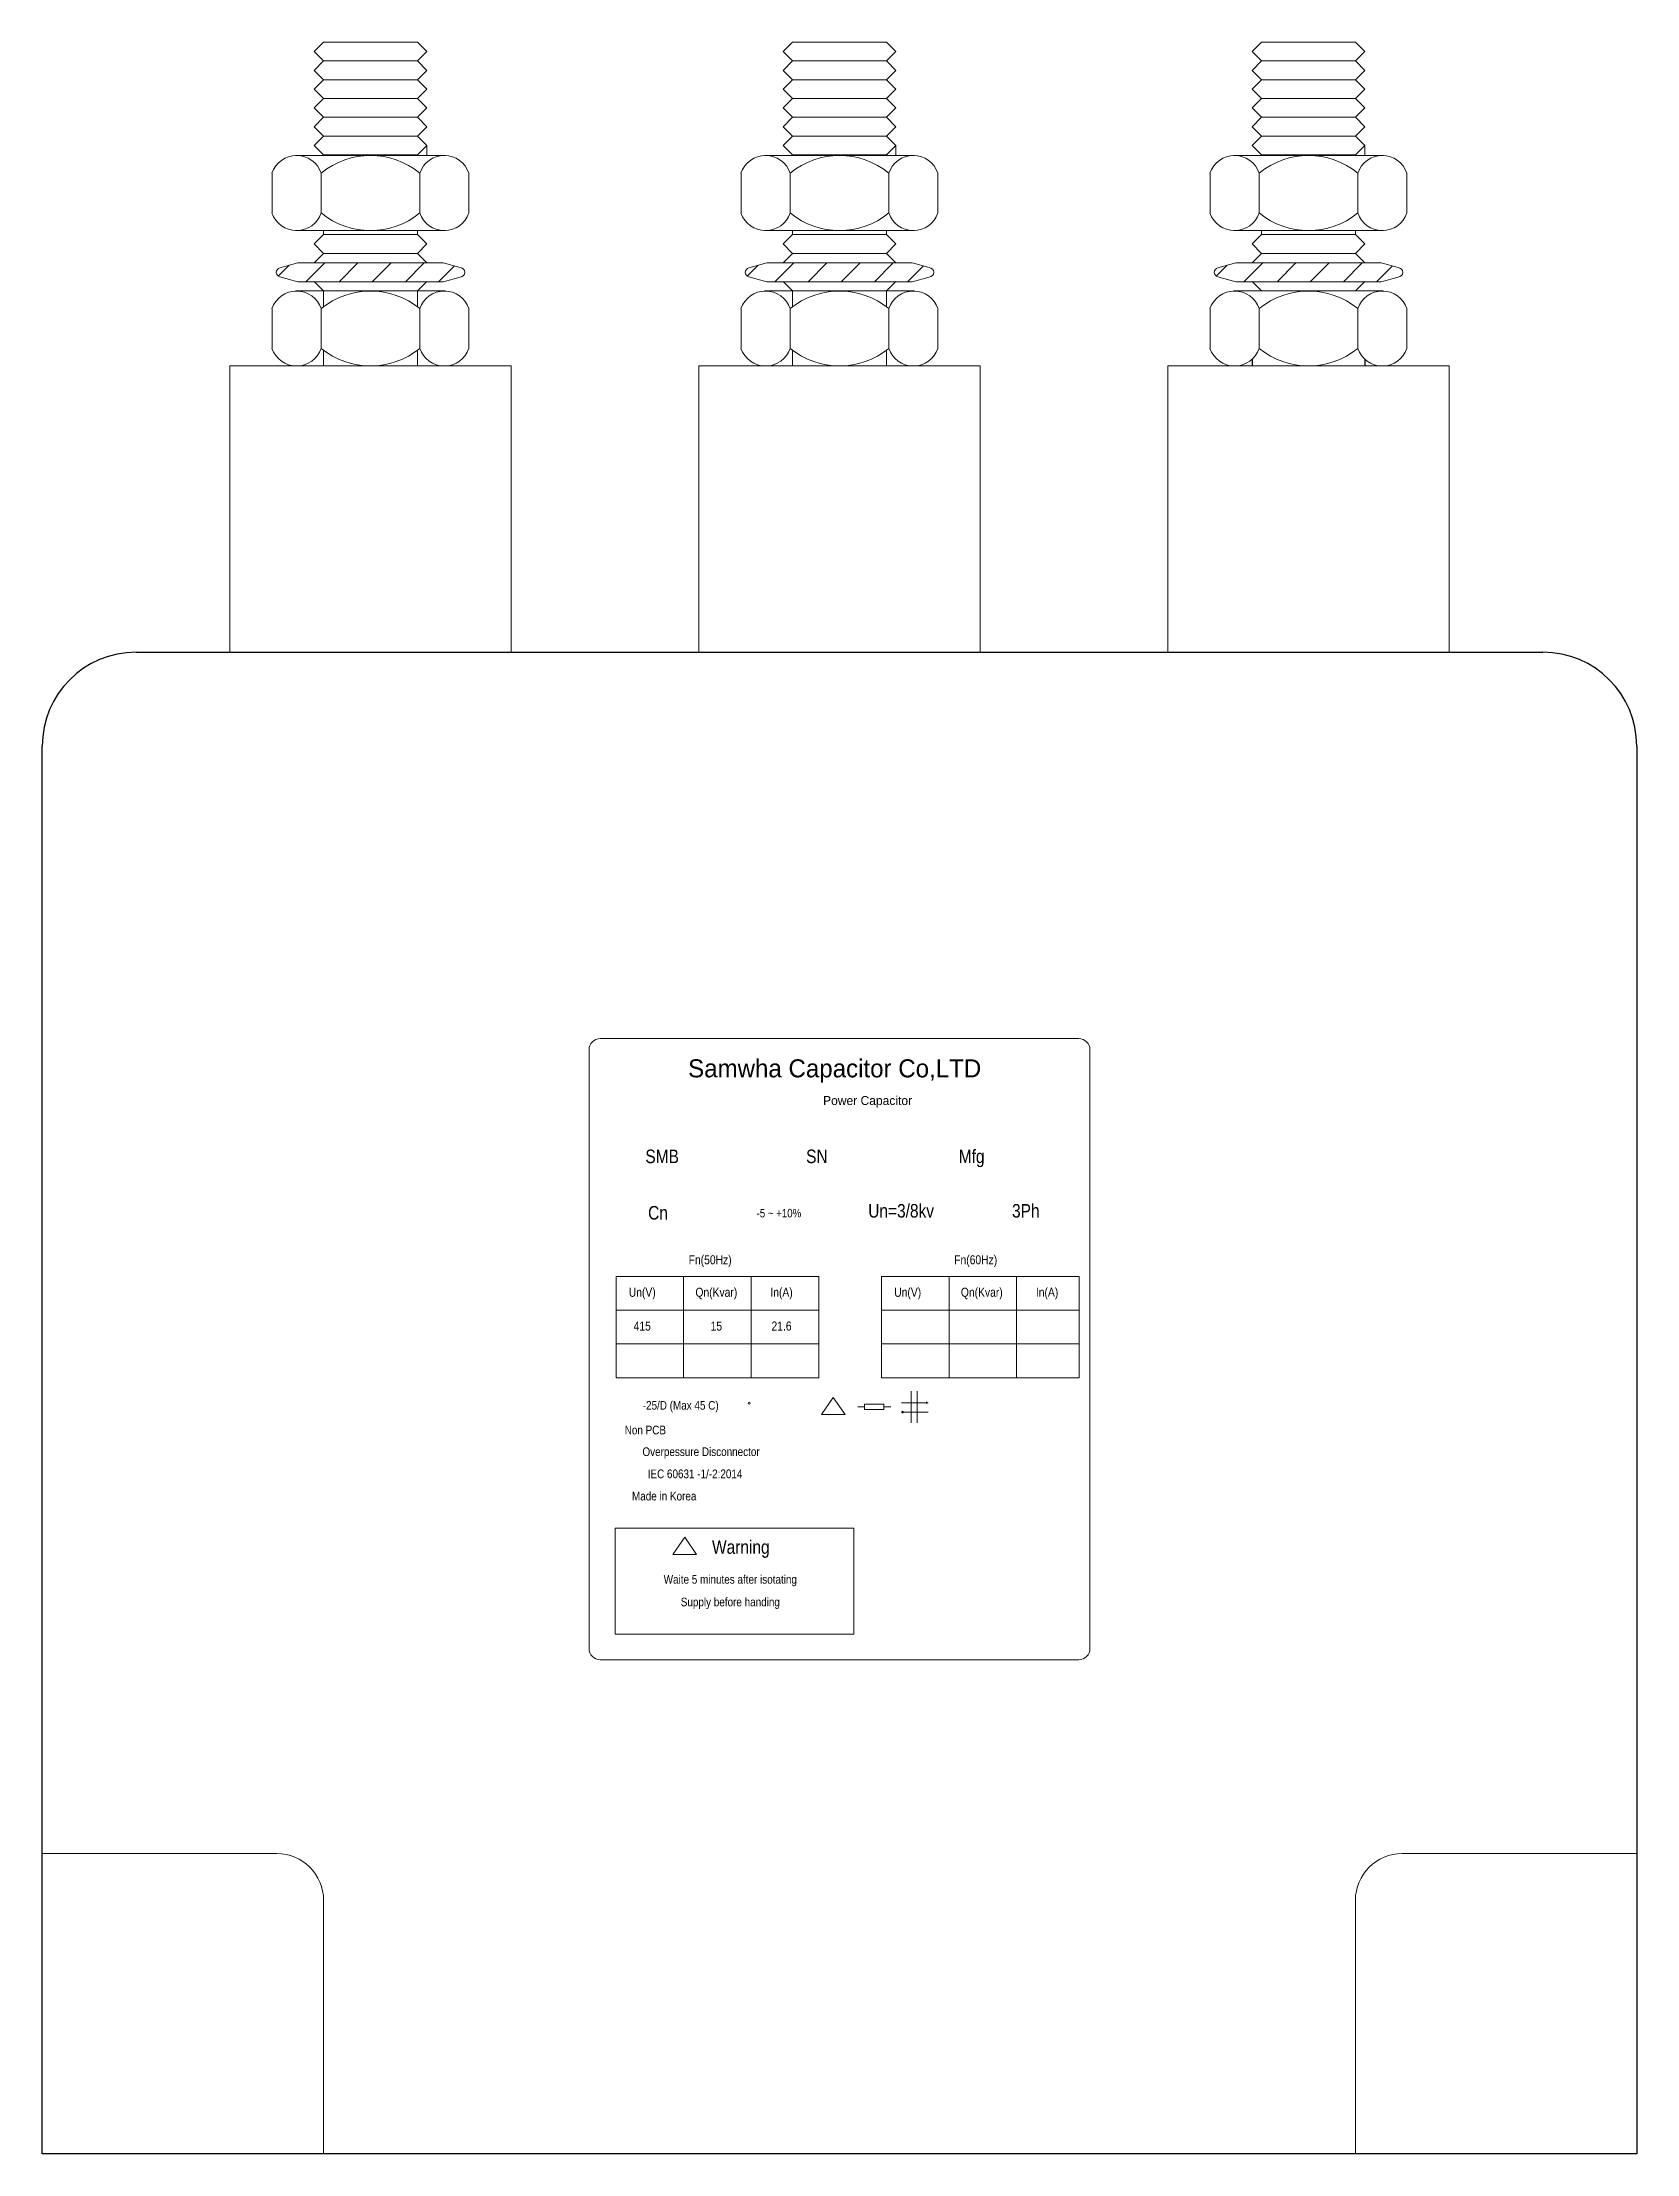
# Model space of a CAD drawing. Header units: millimetres. Extents: x 0 to 170, y 0 to 225.
import ezdxf
from ezdxf.enums import TextEntityAlignment as Align

# ---------------------------------------------------------------- set-up
doc = ezdxf.new("R2010")
doc.units = ezdxf.units.MM
doc.layers.add('00', color=7, linetype='Continuous', lineweight=0)
doc.styles.add('Helvetica-Narrow', font='txt')

# ---------------------------------------------------------------- blocks, each defined once
blk = doc.blocks.new('*U1887')
at = {"color": 74, "lineweight": 5}
for p, q in [((-55, 104.16), (-56, 105.16)), ((-45, 104.16), (-55, 104.16)), ((-45, 104.16), (-44, 105.16)), ((-5, 104.16), (-6, 105.16)), ((5, 104.16), (-5, 104.16)), ((5, 104.16), (6, 105.16)), ((45, 104.16), (44, 105.16)), ((55, 104.16), (45, 104.16)), ((55, 104.16), (56, 105.16)), ((-55, 102.16), (-56, 103.16)), ((-45, 102.16), (-55, 102.16)), ((-45, 102.16), (-44, 103.16)), ((-5, 102.16), (-6, 103.16)), ((5, 102.16), (-5, 102.16)), ((5, 102.16), (6, 103.16)), ((45, 102.16), (44, 103.16)), ((55, 102.16), (45, 102.16)), ((55, 102.16), (56, 103.16)), ((-55, 100.16), (-56, 101.16)), ((-55, 100.16), (-56, 101.16)), ((-55, 98.16), (-56, 99.16)), ((-55, 98.16), (-56, 99.16)), ((-45, 100.16), (-55, 100.16)), ((-45, 100.16), (-55, 100.16)), ((-45, 100.16), (-44, 101.16)), ((-45, 100.16), (-44, 101.16)), ((-45, 98.16), (-44, 99.16)), ((-45, 98.16), (-44, 99.16)), ((-5, 100.16), (-6, 101.16)), ((-5, 100.16), (-6, 101.16)), ((-5, 98.16), (-6, 99.16)), ((-5, 98.16), (-6, 99.16)), ((5, 100.16), (-5, 100.16)), ((5, 100.16), (-5, 100.16)), ((5, 100.16), (6, 101.16)), ((5, 100.16), (6, 101.16)), ((5, 98.16), (6, 99.16)), ((5, 98.16), (6, 99.16)), ((45, 100.16), (44, 101.16)), ((45, 100.16), (44, 101.16)), ((45, 98.16), (44, 99.16)), ((45, 98.16), (44, 99.16)), ((55, 100.16), (45, 100.16)), ((55, 100.16), (45, 100.16)), ((55, 100.16), (56, 101.16)), ((55, 100.16), (56, 101.16)), ((55, 98.16), (56, 99.16)), ((55, 98.16), (56, 99.16)), ((-55, 96.16), (-56, 97.16)), ((-45, 98.16), (-55, 98.16)), ((-45, 98.16), (-55, 98.16)), ((-45, 96.16), (-44, 97.16)), ((-5, 96.16), (-6, 97.16)), ((5, 98.16), (-5, 98.16)), ((5, 98.16), (-5, 98.16)), ((5, 96.16), (6, 97.16)), ((45, 96.16), (44, 97.16)), ((55, 98.16), (45, 98.16)), ((55, 98.16), (45, 98.16)), ((55, 96.16), (56, 97.16)), ((-55, 94.16), (-56, 95.16)), ((-45, 96.16), (-55, 96.16)), ((-45, 94.16), (-44, 95.16)), ((-5, 94.16), (-6, 95.16)), ((5, 96.16), (-5, 96.16)), ((5, 94.16), (6, 95.16)), ((45, 94.16), (44, 95.16)), ((55, 96.16), (45, 96.16)), ((55, 94.16), (56, 95.16)), ((-45, 94.16), (-55, 94.16)), ((5, 94.16), (-5, 94.16)), ((55, 94.16), (45, 94.16)), ((-55, 85.66), (-55, 86.09)), ((-45, 85.66), (-55, 85.66)), ((-45, 85.66), (-45, 86.09)), ((-5, 85.66), (-5, 86.09)), ((5, 85.66), (-5, 85.66)), ((5, 85.66), (5, 86.09)), ((45, 85.66), (45, 86.09)), ((55, 85.66), (45, 85.66)), ((55, 85.66), (55, 86.09)), ((-55, 83.66), (-56, 84.66)), ((-45, 83.66), (-55, 83.66)), ((-45, 83.66), (-44, 84.66)), ((-5, 83.66), (-6, 84.66)), ((5, 83.66), (-5, 83.66)), ((5, 83.66), (6, 84.66)), ((45, 83.66), (44, 84.66)), ((55, 83.66), (45, 83.66)), ((55, 83.66), (56, 84.66)), ((-59.83, 81.23), (-58.66, 82.4)), ((-57.75, 82.64), (-59.65, 82.13)), ((-57.75, 80.64), (-59.65, 81.15)), ((-57.75, 82.64), (-55.5, 82.64)), ((-57.75, 82.64), (-42.25, 82.64)), ((-56.88, 80.64), (-54.88, 82.64)), ((-55.99, 82.64), (-56, 82.66)), ((-55.99, 82.64), (-56, 82.66)), ((-53.35, 80.64), (-51.35, 82.64)), ((-49.81, 80.64), (-47.81, 82.64)), ((-46.27, 80.64), (-44.27, 82.64)), ((-42.25, 82.64), (-44.5, 82.64)), ((-44.01, 82.64), (-44, 82.66)), ((-44.01, 82.64), (-44, 82.66)), ((-42.74, 80.64), (-41.07, 82.31)), ((-40.44, 82.14), (-42.25, 82.64)), ((-40.44, 81.14), (-42.25, 80.64)), ((-9.83, 81.23), (-8.66, 82.4)), ((-7.75, 82.64), (-9.65, 82.13)), ((-7.75, 80.64), (-9.65, 81.15)), ((-7.75, 82.64), (7.75, 82.64)), ((-7.75, 82.64), (-5.5, 82.64)), ((-6.88, 80.64), (-4.88, 82.64)), ((-5.99, 82.64), (-6, 82.66)), ((-5.99, 82.64), (-6, 82.66)), ((-3.35, 80.64), (-1.35, 82.64)), ((0.19, 80.64), (2.19, 82.64)), ((3.73, 80.64), (5.73, 82.64)), ((7.75, 82.64), (5.5, 82.64)), ((5.99, 82.64), (6, 82.66)), ((5.99, 82.64), (6, 82.66)), ((7.26, 80.64), (8.93, 82.31)), ((9.56, 82.14), (7.75, 82.64)), ((9.56, 81.14), (7.75, 80.64)), ((40.17, 81.23), (41.34, 82.4)), ((42.25, 82.64), (40.35, 82.13)), ((42.25, 80.64), (40.35, 81.15)), ((42.25, 82.64), (44.5, 82.64)), ((42.25, 82.64), (57.75, 82.64)), ((43.12, 80.64), (45.12, 82.64)), ((44.01, 82.64), (44, 82.66)), ((44.01, 82.64), (44, 82.66)), ((46.65, 80.64), (48.65, 82.64)), ((50.19, 80.64), (52.19, 82.64)), ((53.73, 80.64), (55.73, 82.64)), ((57.75, 82.64), (55.5, 82.64)), ((55.99, 82.64), (56, 82.66)), ((55.99, 82.64), (56, 82.66)), ((57.26, 80.64), (58.93, 82.31)), ((59.56, 82.14), (57.75, 82.64)), ((59.56, 81.14), (57.75, 80.64)), ((-55.5, 80.64), (-57.75, 80.64)), ((-42.25, 80.64), (-57.75, 80.64)), ((-55, 79.66), (-56, 80.66)), ((-55, 79.66), (-55, 77.98)), ((-45, 79.66), (-55, 79.66)), ((-45, 79.66), (-55, 79.66)), ((-45, 79.66), (-44, 80.66)), ((-45, 79.66), (-44, 80.66)), ((-45, 79.66), (-45, 77.98)), ((-42.25, 80.64), (-44.5, 80.64)), ((7.75, 80.64), (-7.75, 80.64)), ((-5.5, 80.64), (-7.75, 80.64)), ((-5, 79.66), (-6, 80.66)), ((-5, 79.66), (-5, 77.98)), ((5, 79.66), (-5, 79.66)), ((5, 79.66), (-5, 79.66)), ((5, 79.66), (6, 80.66)), ((5, 79.66), (6, 80.66)), ((5, 79.66), (5, 77.98)), ((7.75, 80.64), (5.5, 80.64)), ((44.5, 80.64), (42.25, 80.64)), ((57.75, 80.64), (42.25, 80.64)), ((45, 79.66), (44, 80.66)), ((55, 79.66), (45, 79.66)), ((55, 79.66), (45, 79.66)), ((55, 79.66), (56, 80.66)), ((55, 79.66), (56, 80.66)), ((57.75, 80.64), (55.5, 80.64)), ((-60.5, 73.53), (-60.5, 77.78)), ((-39.5, 73.53), (-39.5, 77.78)), ((-10.5, 73.53), (-10.5, 77.78)), ((10.5, 73.53), (10.5, 77.78)), ((39.5, 73.53), (39.5, 77.78)), ((60.5, 73.53), (60.5, 77.78)), ((-55, 73.33), (-55, 71.66)), ((-45, 73.33), (-45, 71.66)), ((-5, 73.33), (-5, 71.66)), ((5, 73.33), (5, 71.66)), ((-35, 71.66), (-65, 71.66)), ((-65, 71.66), (-65, 41.16)), ((-35, 41.16), (-35, 71.66)), ((15, 71.66), (-15, 71.66)), ((-15, 71.66), (-15, 41.16)), ((-15, 71.66), (-15, 41.16)), ((-15, 71.66), (-15, 41.16)), ((15, 41.16), (15, 71.66)), ((15, 41.16), (15, 71.66)), ((15, 41.16), (15, 71.66)), ((65, 71.66), (35, 71.66)), ((35, 71.66), (35, 41.16)), ((35, 71.66), (35, 41.16)), ((35, 71.66), (35, 41.16)), ((65, 41.16), (65, 71.66)), ((65, 41.16), (65, 71.66)), ((65, 41.16), (65, 71.66)), ((-35, 41.16), (-35, 69.66)), ((15, 41.16), (15, 69.66)), ((15, 41.16), (15, 69.66)), ((15, 41.16), (15, 69.66)), ((65, 41.16), (65, 69.66)), ((65, 41.16), (65, 69.66)), ((65, 41.16), (65, 69.66)), ((-50, 41.16), (-35, 41.16)), ((0, 41.16), (15, 41.16)), ((0, 41.16), (15, 41.16)), ((0, 41.16), (15, 41.16)), ((50, 41.16), (65, 41.16)), ((50, 41.16), (65, 41.16)), ((50, 41.16), (65, 41.16))]:
    blk.add_line(p, q, dxfattribs=at)
at = {"color": 74}
for p, q in [((44, 72.38), (44, 71.66)), ((56.01, 72.37), (56.01, 71.66)), ((-75, 41.16), (75, 41.16)), ((-75, 41.16), (75, 41.16)), ((-85, -118.84), (-85, 31.16)), ((85, 31.16), (85, -118.84)), ((85, -118.84), (-85, -118.84))]:
    blk.add_line(p, q, dxfattribs=at)
at = {"lineweight": 9}
for p, q in [((25.5, 0), (-25.5, 0)), ((-26.7, -1.2), (-26.7, -65.01)), ((26.7, -65.01), (26.7, -1.2)), ((-2.22, -25.35), (-23.82, -25.35)), ((-23.82, -25.35), (-23.82, -36.15)), ((-16.62, -25.35), (-16.62, -36.15)), ((-9.42, -25.35), (-9.42, -36.15)), ((-2.22, -36.15), (-2.22, -25.35)), ((4.48, -36.15), (4.48, -25.35)), ((4.48, -25.35), (25.54, -25.35)), ((11.68, -25.35), (11.68, -36.15)), ((18.88, -25.35), (18.88, -36.15)), ((25.54, -25.35), (25.54, -36.15)), ((-23.82, -28.95), (-2.22, -28.95)), ((25.54, -28.95), (4.48, -28.95)), ((-23.82, -32.55), (-2.22, -32.55)), ((25.54, -32.55), (4.48, -32.55)), ((-23.82, -36.15), (-2.22, -36.15)), ((-23.82, -36.15), (-2.22, -36.15)), ((25.54, -36.15), (4.48, -36.15)), ((25.54, -36.15), (4.48, -36.15)), ((7.64, -37.58), (7.64, -40.95)), ((8.27, -37.58), (8.27, -40.95)), ((-1.93, -40.08), (-0.67, -38.25)), ((-1.93, -40.08), (0.6, -40.08)), ((0.6, -40.08), (-0.67, -38.25)), ((2.67, -39.25), (1.95, -39.25)), ((4.74, -38.96), (2.67, -38.96)), ((2.67, -38.96), (2.67, -39.54)), ((2.67, -39.54), (4.74, -39.54)), ((4.74, -39.54), (4.74, -38.96)), ((4.74, -39.25), (5.46, -39.25)), ((6.6, -38.81), (9.45, -38.81)), ((6.6, -39.82), (6.8, -39.72)), ((9.45, -39.82), (6.6, -39.82)), ((6.6, -39.82), (6.77, -39.82)), ((6.6, -39.82), (6.8, -39.92)), ((6.6, -39.82), (6.77, -39.82)), ((9.45, -38.81), (9.25, -38.71)), ((9.45, -38.81), (9.25, -38.91)), ((9.45, -38.81), (9.28, -38.81)), ((9.45, -38.81), (9.28, -38.81)), ((1.52, -52.16), (-23.93, -52.16)), ((-23.93, -52.16), (-23.93, -63.49)), ((1.52, -63.49), (1.52, -52.16)), ((-23.93, -63.49), (1.52, -63.49)), ((-25.5, -66.21), (25.5, -66.21))]:
    blk.add_line(p, q, dxfattribs=at)
at = {"color": 1, "lineweight": 9}
for p, q in [((-17.76, -54.97), (-16.5, -53.14)), ((-15.23, -54.97), (-16.5, -53.14)), ((-17.76, -54.97), (-15.23, -54.97))]:
    blk.add_line(p, q, dxfattribs=at)
at = {"color": 8, "lineweight": 9}
for p, q in [((-85, -86.84), (-60, -86.84)), ((85, -86.84), (60, -86.84)), ((-55, -91.84), (-55, -118.84)), ((55, -91.84), (55, -118.84))]:
    blk.add_line(p, q, dxfattribs=at)
at = {"lineweight": 9}
blk.add_circle((-9.63, -38.87), 0.105, dxfattribs=at)
at = {"color": 74, "lineweight": 5}
for centre, start, end in [((-59.54, 81.64), 102.246, 257.754), ((-40.44, 81.64), 270, 90), ((-9.54, 81.64), 102.246, 257.754), ((9.56, 81.64), 270, 90), ((40.46, 81.64), 102.246, 257.754), ((59.56, 81.64), 270, 90)]:
    blk.add_arc(centre, 0.5, start, end, dxfattribs=at)
at = {"color": 74}
for centre, start, end in [((-75, 31.16), 90, 180), ((75, 31.16), 0, 90)]:
    blk.add_arc(centre, 10, start, end, dxfattribs=at)
at = {"lineweight": 9}
for centre, start, end in [((-25.5, -1.2), 90, 180), ((25.5, -1.2), 0, 90), ((-25.5, -65.01), 180, 270), ((25.5, -65.01), 270, 0)]:
    blk.add_arc(centre, 1.2, start, end, dxfattribs=at)
at = {"color": 8, "lineweight": 9}
for centre, start, end in [((-60, -91.84), 0, 90), ((60, -91.84), 90, 180)]:
    blk.add_arc(centre, 5, start, end, dxfattribs=at)
at = {"layer": '00', "color": 74, "lineweight": 5}
for p, q in [((-56, 105.16), (-55, 106.16)), ((-55, 106.16), (-45, 106.16)), ((-44, 105.16), (-45, 106.16)), ((-6, 105.16), (-5, 106.16)), ((-5, 106.16), (5, 106.16)), ((6, 105.16), (5, 106.16)), ((44, 105.16), (45, 106.16)), ((45, 106.16), (55, 106.16)), ((56, 105.16), (55, 106.16)), ((-56, 103.16), (-55, 104.16)), ((-55, 104.16), (-45, 104.16)), ((-44, 103.16), (-45, 104.16)), ((-6, 103.16), (-5, 104.16)), ((-5, 104.16), (5, 104.16)), ((6, 103.16), (5, 104.16)), ((44, 103.16), (45, 104.16)), ((45, 104.16), (55, 104.16)), ((56, 103.16), (55, 104.16)), ((-56, 101.16), (-55, 102.16)), ((-56, 101.16), (-55, 102.16)), ((-55, 102.16), (-45, 102.16)), ((-55, 102.16), (-45, 102.16)), ((-44, 101.16), (-45, 102.16)), ((-44, 101.16), (-45, 102.16)), ((-6, 101.16), (-5, 102.16)), ((-6, 101.16), (-5, 102.16)), ((-5, 102.16), (5, 102.16)), ((-5, 102.16), (5, 102.16)), ((6, 101.16), (5, 102.16)), ((6, 101.16), (5, 102.16)), ((44, 101.16), (45, 102.16)), ((44, 101.16), (45, 102.16)), ((45, 102.16), (55, 102.16)), ((45, 102.16), (55, 102.16)), ((56, 101.16), (55, 102.16)), ((56, 101.16), (55, 102.16)), ((-56, 99.16), (-55, 100.16)), ((-56, 99.16), (-55, 100.16)), ((-55, 100.16), (-45, 100.16)), ((-55, 100.16), (-45, 100.16)), ((-44, 99.16), (-45, 100.16)), ((-44, 99.16), (-45, 100.16)), ((-6, 99.16), (-5, 100.16)), ((-6, 99.16), (-5, 100.16)), ((-5, 100.16), (5, 100.16)), ((-5, 100.16), (5, 100.16)), ((6, 99.16), (5, 100.16)), ((6, 99.16), (5, 100.16)), ((44, 99.16), (45, 100.16)), ((44, 99.16), (45, 100.16)), ((45, 100.16), (55, 100.16)), ((45, 100.16), (55, 100.16)), ((56, 99.16), (55, 100.16)), ((56, 99.16), (55, 100.16)), ((-56, 97.16), (-55, 98.16)), ((-55, 98.16), (-45, 98.16)), ((-44, 97.16), (-45, 98.16)), ((-6, 97.16), (-5, 98.16)), ((-5, 98.16), (5, 98.16)), ((6, 97.16), (5, 98.16)), ((44, 97.16), (45, 98.16)), ((45, 98.16), (55, 98.16)), ((56, 97.16), (55, 98.16)), ((-56, 95.16), (-55, 96.16)), ((-55, 96.16), (-45, 96.16)), ((-44, 95.16), (-45, 96.16)), ((-44, 94.09), (-44, 95.16)), ((-6, 95.16), (-5, 96.16)), ((-5, 96.16), (5, 96.16)), ((6, 95.16), (5, 96.16)), ((6, 94.09), (6, 95.16)), ((44, 95.16), (45, 96.16)), ((45, 96.16), (55, 96.16)), ((56, 95.16), (55, 96.16)), ((56, 94.09), (56, 95.16)), ((-42, 94.09), (-58, 94.09)), ((-58, 94.09), (-43.99, 94.09)), ((-8, 94.09), (6.01, 94.09)), ((8, 94.09), (-8, 94.09)), ((42, 94.09), (56.01, 94.09)), ((58, 94.09), (42, 94.09)), ((-60.5, 92.21), (-60.5, 87.97)), ((-55.25, 87.97), (-55.25, 92.21)), ((-44.75, 87.97), (-44.75, 92.21)), ((-39.5, 92.21), (-39.5, 87.97)), ((-10.5, 92.21), (-10.5, 87.97)), ((-5.25, 87.97), (-5.25, 92.21)), ((5.25, 87.97), (5.25, 92.21)), ((10.5, 92.21), (10.5, 87.97)), ((39.5, 92.21), (39.5, 87.97)), ((44.75, 87.97), (44.75, 92.21)), ((55.25, 87.97), (55.25, 92.21)), ((60.5, 92.21), (60.5, 87.97)), ((-42, 86.09), (-58, 86.09)), ((-56, 84.66), (-55, 85.66)), ((-55, 85.66), (-45, 85.66)), ((-44, 84.66), (-45, 85.66)), ((8, 86.09), (-8, 86.09)), ((-6, 84.66), (-5, 85.66)), ((-5, 85.66), (5, 85.66)), ((6, 84.66), (5, 85.66)), ((58, 86.09), (42, 86.09)), ((44, 84.66), (45, 85.66)), ((45, 85.66), (55, 85.66)), ((56, 84.66), (55, 85.66)), ((-56, 82.66), (-55, 83.66)), ((-56, 82.66), (-55, 83.66)), ((-55, 83.66), (-45, 83.66)), ((-55, 83.66), (-45, 83.66)), ((-44, 82.66), (-45, 83.66)), ((-44, 82.66), (-45, 83.66)), ((-6, 82.66), (-5, 83.66)), ((-6, 82.66), (-5, 83.66)), ((-5, 83.66), (5, 83.66)), ((-5, 83.66), (5, 83.66)), ((6, 82.66), (5, 83.66)), ((6, 82.66), (5, 83.66)), ((44, 82.66), (45, 83.66)), ((44, 82.66), (45, 83.66)), ((45, 83.66), (55, 83.66)), ((45, 83.66), (55, 83.66)), ((56, 82.66), (55, 83.66)), ((56, 82.66), (55, 83.66)), ((-58, 79.66), (-43.99, 79.66)), ((-42, 79.66), (-58, 79.66)), ((-55, 79.66), (-45, 79.66)), ((8, 79.66), (-8, 79.66)), ((-8, 79.66), (6.01, 79.66)), ((-5, 79.66), (5, 79.66)), ((58, 79.66), (42, 79.66)), ((42, 79.66), (56.01, 79.66)), ((45, 79.66), (55, 79.66)), ((-60.5, 73.53), (-60.5, 77.78)), ((-60.5, 77.78), (-60.5, 73.53)), ((-55.25, 73.53), (-55.25, 77.78)), ((-44.75, 73.53), (-44.75, 77.78)), ((-39.5, 73.53), (-39.5, 77.78)), ((-39.5, 77.78), (-39.5, 73.53)), ((-10.5, 77.78), (-10.5, 73.53)), ((-10.5, 73.53), (-10.5, 77.78)), ((-5.25, 73.53), (-5.25, 77.78)), ((5.25, 73.53), (5.25, 77.78)), ((10.5, 77.78), (10.5, 73.53)), ((10.5, 73.53), (10.5, 77.78)), ((39.5, 77.78), (39.5, 73.53)), ((39.5, 73.53), (39.5, 77.78)), ((44.75, 73.53), (44.75, 77.78)), ((55.25, 73.53), (55.25, 77.78)), ((60.5, 77.78), (60.5, 73.53)), ((60.5, 73.53), (60.5, 77.78)), ((-42, 71.66), (-58, 71.66)), ((-42, 71.66), (-58, 71.66)), ((-56.01, 71.66), (-43.99, 71.66)), ((8, 71.66), (-8, 71.66)), ((8, 71.66), (-8, 71.66)), ((-6.01, 71.66), (6.01, 71.66)), ((58, 71.66), (42, 71.66)), ((58, 71.66), (42, 71.66)), ((43.99, 71.66), (56.01, 71.66))]:
    blk.add_line(p, q, dxfattribs=at)
for centre, radius, start, end in [((-57.88, 91.32), 2.77, 18.8098, 161.1902), ((-50, 85.81), 8.28, 50.6699, 129.3301), ((-42.13, 91.32), 2.77, 18.8098, 161.1902), ((-7.88, 91.32), 2.77, 18.8098, 161.1902), ((0, 85.81), 8.28, 50.6699, 129.3301), ((7.87, 91.32), 2.77, 18.8098, 161.1902), ((42.12, 91.32), 2.77, 18.8098, 161.1902), ((50, 85.81), 8.28, 50.6699, 129.3301), ((57.87, 91.32), 2.77, 18.8098, 161.1902), ((-57.88, 88.86), 2.77, 198.8098, 341.1902), ((-50, 94.37), 8.28, 230.6699, 309.3301), ((-42.13, 88.86), 2.77, 198.8098, 341.1902), ((-7.88, 88.86), 2.77, 198.8098, 341.1902), ((0, 94.37), 8.28, 230.6699, 309.3301), ((7.87, 88.86), 2.77, 198.8098, 341.1902), ((42.12, 88.86), 2.77, 198.8098, 341.1902), ((50, 94.37), 8.28, 230.6699, 309.3301), ((57.87, 88.86), 2.77, 198.8098, 341.1902), ((-57.88, 76.88), 2.77, 18.8098, 161.1902), ((-50, 71.37), 8.28, 50.6699, 129.3301), ((-42.13, 76.88), 2.77, 18.8098, 161.1902), ((-7.88, 76.88), 2.77, 18.8098, 161.1902), ((0, 71.37), 8.28, 50.6699, 129.3301), ((7.87, 76.88), 2.77, 18.8098, 161.1902), ((42.12, 76.88), 2.77, 18.8098, 161.1902), ((50, 71.37), 8.28, 50.6699, 129.3301), ((57.87, 76.88), 2.77, 18.8098, 161.1902), ((-57.88, 74.43), 2.77, 198.8098, 341.1902), ((-57.88, 74.43), 2.77, 198.8098, 341.1902), ((-50, 79.94), 8.28, 230.6699, 309.3301), ((-50, 79.94), 8.28, 230.6699, 309.3301), ((-42.13, 74.43), 2.77, 198.8098, 341.1902), ((-42.13, 74.43), 2.77, 198.8098, 341.1902), ((-7.88, 74.43), 2.77, 198.8098, 341.1902), ((-7.88, 74.43), 2.77, 198.8098, 341.1902), ((0, 79.94), 8.28, 230.6699, 309.3301), ((0, 79.94), 8.28, 230.6699, 309.3301), ((7.87, 74.43), 2.77, 198.8098, 341.1902), ((7.87, 74.43), 2.77, 198.8098, 341.1902), ((42.12, 74.43), 2.77, 198.8098, 341.1902), ((42.12, 74.43), 2.77, 198.8098, 341.1902), ((50, 79.94), 8.28, 230.6699, 309.3301), ((50, 79.94), 8.28, 230.6699, 309.3301), ((57.87, 74.43), 2.77, 198.8098, 341.1902), ((57.87, 74.43), 2.77, 198.8098, 341.1902)]:
    blk.add_arc(centre, radius, start, end, dxfattribs=at)
at = {"color": 5}
blk.add_text('Samwha Capacitor Co,LTD', height=1.92, dxfattribs=at).set_placement((-16.14, -4.14))
blk.add_text('Power Capacitor', height=0.96).set_placement((-1.75, -7.09))
at = {"style": 'Helvetica-Narrow'}
for s, height, p in [('SMB', 1.44, (-18.91, -12.56)), ('SN', 1.44, (-2.41, -12.56)), ('Mfg', 1.44, (14.09, -12.56)), ('Cn', 1.44, (-19.35, -18.57)), ('Un=3/8kv', 1.44, (6.57, -18.36)), ('3Ph', 1.44, (19.86, -18.36)), ('Fn(50Hz)', 0.96, (-13.79, -23.58)), ('Fn(60Hz)', 0.96, (14.52, -23.58)), ('Un(V)', 0.96, (-21.03, -27.04)), ('Qn(Kvar)', 0.96, (-13.13, -27.04)), ('In(A)', 0.96, (-6.18, -27.04)), ('Un(V)', 0.96, (7.27, -27.04)), ('Qn(Kvar)', 0.96, (15.17, -27.04)), ('In(A)', 0.96, (22.13, -27.04)), ('-25/D (Max 45 C)', 0.9216, (-16.93, -39.09)), ('Non PCB', 0.922, (-20.7, -41.72)), ('Overpessure Disconnector', 0.9216, (-14.76, -44.03)), ('IEC 60631 -1/-2:2014', 0.9216, (-15.4, -46.39)), ('Made in Korea', 0.9216, (-18.69, -48.76)), ('Waite 5 minutes after isotating', 0.9216, (-11.64, -57.63)), ('Supply before handing', 0.9216, (-11.64, -60.04))]:
    blk.add_text(s, height=height, dxfattribs=at).set_placement(p, align=Align.MIDDLE_CENTER)
blk.add_text('-5 ~ +10%%%', height=0.9, dxfattribs=at).set_placement((-8.84, -18.61), align=Align.MIDDLE_LEFT)
at = {"color": 1, "style": 'Helvetica-Narrow'}
for s, height, p in [('415', 0.96, (-21.03, -30.64)), ('15', 0.96, (-13.13, -30.64)), ('21.6', 0.96, (-6.18, -30.64)), ('Warning', 1.44, (-10.52, -54.19))]:
    blk.add_text(s, height=height, dxfattribs=at).set_placement(p, align=Align.MIDDLE_CENTER)

msp = doc.modelspace()

# ---------------------------------------------------------------- block references
msp.add_blockref('*U1887', (85, 118.84))

doc.saveas('drawing.dxf')
